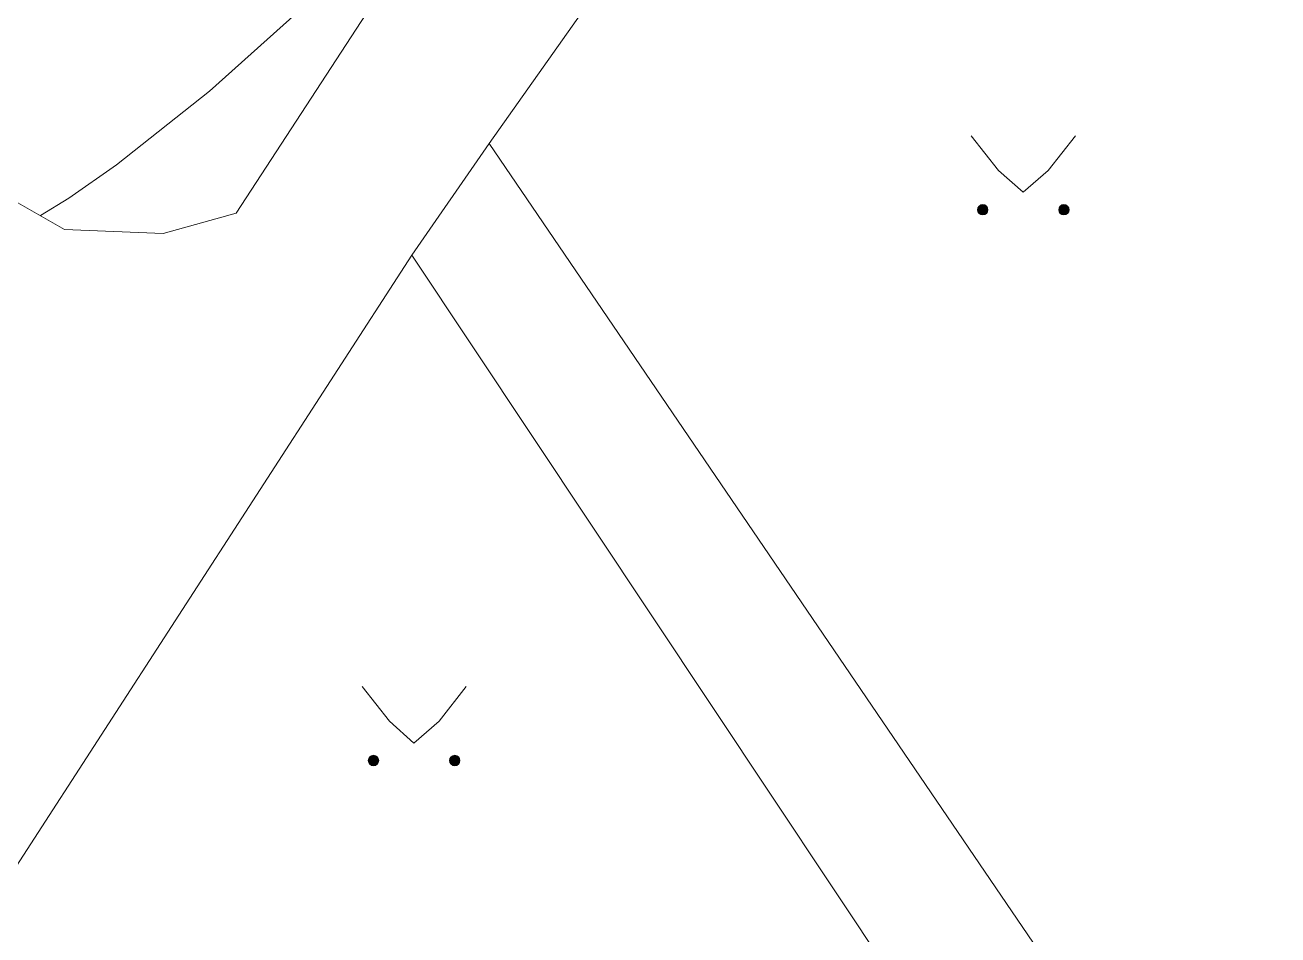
# Model space of a CAD drawing. Extents: x 1000 to 4000, y -5000 to -1000.
# Drawn here: x 1569.08 to 1592.54, y -4567.9 to -4550.85 of the extents above; entities that cross this region are included whole.
import ezdxf

# ---------------------------------------------------------------- set-up
doc = ezdxf.new("R2010")
doc.units = 0
doc.header["$MEASUREMENT"] = 0
for name, color, linetype in [('СЛОЙ_24', 7, 'CONTINUOUS'), ('СЛОЙ_41', 7, 'CONTINUOUS'), ('СЛОЙ_50', 7, 'CONTINUOUS')]:
    doc.layers.add(name, color=color, linetype=linetype)

msp = doc.modelspace()

# ---------------------------------------------------------------- linework, layer by layer
at = {"layer": 'СЛОЙ_24', "color": 253, "linetype": 'Continuous', "lineweight": 0}
for points in [[(1587.786, -4543.53), (1586.988, -4543.148), (1585.995, -4543.006), (1585.143, -4543.29), (1584.352, -4543.761), (1577.771, -4553.075)], [(1569.824, -4554.681), (1562.829, -4550.684), (1561.449, -4549.484), (1561.28, -4547.995), (1563.275, -4543.941)], [(1579.681, -4544.172), (1573.035, -4554.375)], [(1540.448, -4595.008), (1544.02, -4596.815), (1549.197, -4589.187), (1556.822, -4586.838), (1566.294, -4586.517), (1576.968, -4585.313), (1588.124, -4581.7), (1590.372, -4580.175), (1592.378, -4577.846), (1592.539, -4575.999), (1591.289, -4572.94), (1577.771, -4553.075)], [(1577.771, -4553.075), (1576.326, -4555.163)], [(1573.035, -4554.375), (1571.671, -4554.761), (1569.824, -4554.681)], [(1557.946, -4584.59), (1573.598, -4583.065), (1578.412, -4581.861), (1587.001, -4579.372), (1589.409, -4577.766), (1589.73, -4576.321), (1588.686, -4573.751), (1576.326, -4555.163)], [(1576.326, -4555.163), (1564.688, -4573.148), (1559.391, -4580.897)]]:
    msp.add_lwpolyline(points, dxfattribs=at)
at = {"layer": 'СЛОЙ_41', "color": 253, "linetype": 'Continuous', "lineweight": 0}
for p, q in [((1586.798, -4552.926), (1587.308, -4553.576)), ((1588.748, -4552.926), (1588.238, -4553.576)), ((1587.308, -4553.576), (1587.768, -4553.986)), ((1588.238, -4553.576), (1587.768, -4553.986)), ((1575.393, -4563.243), (1575.903, -4563.893)), ((1577.343, -4563.243), (1576.833, -4563.893)), ((1575.903, -4563.893), (1576.363, -4564.303)), ((1576.833, -4563.893), (1576.363, -4564.303))]:
    msp.add_line(p, q, dxfattribs=at)
for centre in [(1587.012, -4554.314), (1588.533, -4554.314), (1575.607, -4564.631), (1577.128, -4564.631)]:
    msp.add_circle(centre, 0.0976, dxfattribs=at)
for points in [[(1586.916, -4554.333), (1586.914, -4554.314), (1586.916, -4554.295)], [(1586.921, -4554.351), (1586.916, -4554.295), (1586.921, -4554.277)], [(1586.916, -4554.333), (1586.916, -4554.295), (1586.921, -4554.351)], [(1586.93, -4554.368), (1586.921, -4554.277), (1586.93, -4554.26)], [(1586.921, -4554.351), (1586.921, -4554.277), (1586.93, -4554.368)], [(1586.943, -4554.383), (1586.93, -4554.26), (1586.943, -4554.245)], [(1586.93, -4554.368), (1586.93, -4554.26), (1586.943, -4554.383)], [(1586.957, -4554.395), (1586.943, -4554.245), (1586.957, -4554.233)], [(1586.943, -4554.383), (1586.943, -4554.245), (1586.957, -4554.395)], [(1586.974, -4554.404), (1586.957, -4554.233), (1586.974, -4554.224)], [(1586.957, -4554.395), (1586.957, -4554.233), (1586.974, -4554.404)], [(1586.993, -4554.41), (1586.974, -4554.224), (1586.993, -4554.218)], [(1586.974, -4554.404), (1586.974, -4554.224), (1586.993, -4554.41)], [(1587.012, -4554.412), (1586.993, -4554.218), (1587.012, -4554.216)], [(1586.993, -4554.41), (1586.993, -4554.218), (1587.012, -4554.412)], [(1588.437, -4554.333), (1588.435, -4554.314), (1588.437, -4554.295)], [(1588.442, -4554.351), (1588.437, -4554.295), (1588.442, -4554.277)], [(1588.437, -4554.333), (1588.437, -4554.295), (1588.442, -4554.351)], [(1588.451, -4554.368), (1588.442, -4554.277), (1588.451, -4554.26)], [(1588.442, -4554.351), (1588.442, -4554.277), (1588.451, -4554.368)], [(1588.464, -4554.383), (1588.451, -4554.26), (1588.464, -4554.245)], [(1588.451, -4554.368), (1588.451, -4554.26), (1588.464, -4554.383)], [(1588.478, -4554.395), (1588.464, -4554.245), (1588.478, -4554.233)], [(1588.464, -4554.383), (1588.464, -4554.245), (1588.478, -4554.395)], [(1588.495, -4554.404), (1588.478, -4554.233), (1588.495, -4554.224)], [(1588.478, -4554.395), (1588.478, -4554.233), (1588.495, -4554.404)], [(1588.514, -4554.41), (1588.495, -4554.224), (1588.514, -4554.218)], [(1588.495, -4554.404), (1588.495, -4554.224), (1588.514, -4554.41)], [(1588.533, -4554.412), (1588.514, -4554.218), (1588.533, -4554.216)], [(1588.514, -4554.41), (1588.514, -4554.218), (1588.533, -4554.412)], [(1575.511, -4564.65), (1575.509, -4564.631), (1575.511, -4564.612)], [(1575.516, -4564.668), (1575.511, -4564.612), (1575.516, -4564.594)], [(1575.511, -4564.65), (1575.511, -4564.612), (1575.516, -4564.668)], [(1575.525, -4564.685), (1575.516, -4564.594), (1575.525, -4564.577)], [(1575.516, -4564.668), (1575.516, -4564.594), (1575.525, -4564.685)], [(1575.538, -4564.7), (1575.525, -4564.577), (1575.538, -4564.562)], [(1575.525, -4564.685), (1575.525, -4564.577), (1575.538, -4564.7)], [(1575.552, -4564.712), (1575.538, -4564.562), (1575.552, -4564.55)], [(1575.538, -4564.7), (1575.538, -4564.562), (1575.552, -4564.712)], [(1575.569, -4564.721), (1575.552, -4564.55), (1575.569, -4564.541)], [(1575.552, -4564.712), (1575.552, -4564.55), (1575.569, -4564.721)], [(1575.588, -4564.727), (1575.569, -4564.541), (1575.588, -4564.535)], [(1575.569, -4564.721), (1575.569, -4564.541), (1575.588, -4564.727)], [(1575.607, -4564.729), (1575.588, -4564.535), (1575.607, -4564.533)], [(1575.588, -4564.727), (1575.588, -4564.535), (1575.607, -4564.729)], [(1577.032, -4564.65), (1577.03, -4564.631), (1577.032, -4564.612)], [(1577.037, -4564.668), (1577.032, -4564.612), (1577.037, -4564.594)], [(1577.032, -4564.65), (1577.032, -4564.612), (1577.037, -4564.668)], [(1577.046, -4564.685), (1577.037, -4564.594), (1577.046, -4564.577)], [(1577.037, -4564.668), (1577.037, -4564.594), (1577.046, -4564.685)], [(1577.059, -4564.7), (1577.046, -4564.577), (1577.059, -4564.562)], [(1577.046, -4564.685), (1577.046, -4564.577), (1577.059, -4564.7)], [(1577.073, -4564.712), (1577.059, -4564.562), (1577.073, -4564.55)], [(1577.059, -4564.7), (1577.059, -4564.562), (1577.073, -4564.712)], [(1577.09, -4564.721), (1577.073, -4564.55), (1577.09, -4564.541)], [(1577.073, -4564.712), (1577.073, -4564.55), (1577.09, -4564.721)], [(1577.109, -4564.727), (1577.09, -4564.541), (1577.109, -4564.535)], [(1577.09, -4564.721), (1577.09, -4564.541), (1577.109, -4564.727)], [(1577.128, -4564.729), (1577.109, -4564.535), (1577.128, -4564.533)], [(1577.109, -4564.727), (1577.109, -4564.535), (1577.128, -4564.729)]]:
    msp.add_solid(points, dxfattribs=at)
at = {"layer": 'СЛОЙ_41', "color": 253, "linetype": 'Continuous', "lineweight": 0, "extrusion": (0, 0, -1)}
for points in [[(-1587.012, -4554.412), (-1587.012, -4554.216), (-1587.031, -4554.41)], [(-1587.031, -4554.41), (-1587.012, -4554.216), (-1587.031, -4554.218)], [(-1587.031, -4554.41), (-1587.031, -4554.218), (-1587.049, -4554.404)], [(-1587.049, -4554.404), (-1587.031, -4554.218), (-1587.049, -4554.224)], [(-1587.049, -4554.404), (-1587.049, -4554.224), (-1587.066, -4554.395)], [(-1587.066, -4554.395), (-1587.049, -4554.224), (-1587.066, -4554.233)], [(-1587.066, -4554.395), (-1587.066, -4554.233), (-1587.081, -4554.383)], [(-1587.081, -4554.383), (-1587.066, -4554.233), (-1587.081, -4554.245)], [(-1587.081, -4554.383), (-1587.081, -4554.245), (-1587.093, -4554.368)], [(-1587.093, -4554.368), (-1587.081, -4554.245), (-1587.093, -4554.26)], [(-1587.093, -4554.368), (-1587.093, -4554.26), (-1587.102, -4554.351)], [(-1587.102, -4554.351), (-1587.093, -4554.26), (-1587.102, -4554.277)], [(-1587.102, -4554.351), (-1587.102, -4554.277), (-1587.107, -4554.333)], [(-1587.107, -4554.333), (-1587.102, -4554.277), (-1587.107, -4554.295)], [(-1587.107, -4554.333), (-1587.107, -4554.295), (-1587.109, -4554.314)], [(-1588.533, -4554.412), (-1588.533, -4554.216), (-1588.552, -4554.41)], [(-1588.552, -4554.41), (-1588.533, -4554.216), (-1588.552, -4554.218)], [(-1588.552, -4554.41), (-1588.552, -4554.218), (-1588.57, -4554.404)], [(-1588.57, -4554.404), (-1588.552, -4554.218), (-1588.57, -4554.224)], [(-1588.57, -4554.404), (-1588.57, -4554.224), (-1588.587, -4554.395)], [(-1588.587, -4554.395), (-1588.57, -4554.224), (-1588.587, -4554.233)], [(-1588.587, -4554.395), (-1588.587, -4554.233), (-1588.602, -4554.383)], [(-1588.602, -4554.383), (-1588.587, -4554.233), (-1588.602, -4554.245)], [(-1588.602, -4554.383), (-1588.602, -4554.245), (-1588.614, -4554.368)], [(-1588.614, -4554.368), (-1588.602, -4554.245), (-1588.614, -4554.26)], [(-1588.614, -4554.368), (-1588.614, -4554.26), (-1588.623, -4554.351)], [(-1588.623, -4554.351), (-1588.614, -4554.26), (-1588.623, -4554.277)], [(-1588.623, -4554.351), (-1588.623, -4554.277), (-1588.628, -4554.333)], [(-1588.628, -4554.333), (-1588.623, -4554.277), (-1588.628, -4554.295)], [(-1588.628, -4554.333), (-1588.628, -4554.295), (-1588.63, -4554.314)], [(-1575.607, -4564.729), (-1575.607, -4564.533), (-1575.626, -4564.727)], [(-1575.626, -4564.727), (-1575.607, -4564.533), (-1575.626, -4564.535)], [(-1575.626, -4564.727), (-1575.626, -4564.535), (-1575.644, -4564.721)], [(-1575.644, -4564.721), (-1575.626, -4564.535), (-1575.644, -4564.541)], [(-1575.644, -4564.721), (-1575.644, -4564.541), (-1575.661, -4564.712)], [(-1575.661, -4564.712), (-1575.644, -4564.541), (-1575.661, -4564.55)], [(-1575.661, -4564.712), (-1575.661, -4564.55), (-1575.676, -4564.7)], [(-1575.676, -4564.7), (-1575.661, -4564.55), (-1575.676, -4564.562)], [(-1575.676, -4564.7), (-1575.676, -4564.562), (-1575.688, -4564.685)], [(-1575.688, -4564.685), (-1575.676, -4564.562), (-1575.688, -4564.577)], [(-1575.688, -4564.685), (-1575.688, -4564.577), (-1575.697, -4564.668)], [(-1575.697, -4564.668), (-1575.688, -4564.577), (-1575.697, -4564.594)], [(-1575.697, -4564.668), (-1575.697, -4564.594), (-1575.702, -4564.65)], [(-1575.702, -4564.65), (-1575.697, -4564.594), (-1575.702, -4564.612)], [(-1575.702, -4564.65), (-1575.702, -4564.612), (-1575.704, -4564.631)], [(-1577.128, -4564.729), (-1577.128, -4564.533), (-1577.147, -4564.727)], [(-1577.147, -4564.727), (-1577.128, -4564.533), (-1577.147, -4564.535)], [(-1577.147, -4564.727), (-1577.147, -4564.535), (-1577.165, -4564.721)], [(-1577.165, -4564.721), (-1577.147, -4564.535), (-1577.165, -4564.541)], [(-1577.165, -4564.721), (-1577.165, -4564.541), (-1577.182, -4564.712)], [(-1577.182, -4564.712), (-1577.165, -4564.541), (-1577.182, -4564.55)], [(-1577.182, -4564.712), (-1577.182, -4564.55), (-1577.197, -4564.7)], [(-1577.197, -4564.7), (-1577.182, -4564.55), (-1577.197, -4564.562)], [(-1577.197, -4564.7), (-1577.197, -4564.562), (-1577.209, -4564.685)], [(-1577.209, -4564.685), (-1577.197, -4564.562), (-1577.209, -4564.577)], [(-1577.209, -4564.685), (-1577.209, -4564.577), (-1577.218, -4564.668)], [(-1577.218, -4564.668), (-1577.209, -4564.577), (-1577.218, -4564.594)], [(-1577.218, -4564.668), (-1577.218, -4564.594), (-1577.223, -4564.65)], [(-1577.223, -4564.65), (-1577.218, -4564.594), (-1577.223, -4564.612)], [(-1577.223, -4564.65), (-1577.223, -4564.612), (-1577.225, -4564.631)]]:
    msp.add_solid(points, dxfattribs=at)
at = {"layer": 'СЛОЙ_50', "color": 253, "linetype": 'Continuous', "lineweight": 0}
msp.add_lwpolyline([(1569.375, -4554.424), (1569.904, -4554.097), (1570.794, -4553.47), (1572.535, -4552.089), (1574.694, -4550.151), (1575.74, -4549.09), (1577.181, -4547.399), (1578.011, -4546.216), (1578.375, -4545.61), (1578.847, -4544.685), (1579.317, -4543.427), (1579.476, -4542.788), (1579.607, -4541.822), (1579.598, -4540.848), (1579.537, -4540.358), (1579.356, -4539.551), (1578.792, -4537.931), (1577.977, -4535.774), (1577.704, -4534.702), (1577.616, -4533.637), (1577.664, -4533.108), (1577.811, -4532.481), (1578.131, -4531.691)], dxfattribs=at)

doc.saveas('drawing.dxf')
